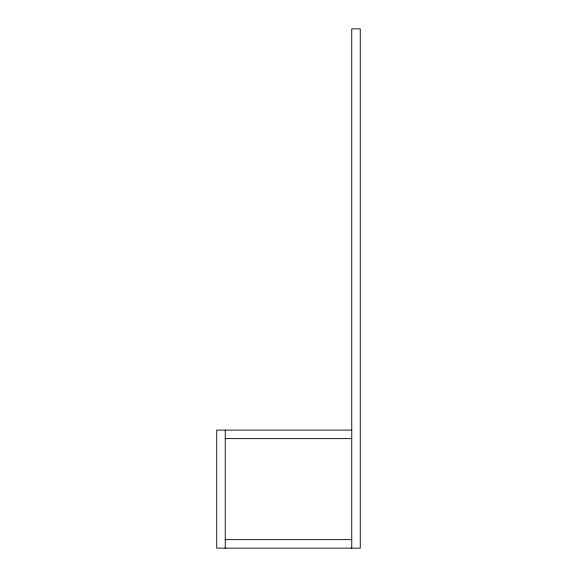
<?xml version="1.0" encoding="UTF-8"?>
<svg xmlns="http://www.w3.org/2000/svg" width="577" height="577" viewBox="0 0 577 577"><rect width="100%" height="100%" fill="white"/><g stroke="black" fill="none" stroke-linecap="round" stroke-linejoin="round"><path stroke-width="0.87" d="M351.761 430.125L216.743 430.125L216.743 548.15L360.257 548.15L360.257 28.85L351.761 28.85L351.761 548.15M225.239 438.628L351.761 438.628M225.239 539.654L351.761 539.654M225.239 430.125L225.239 548.15"/></g></svg>
